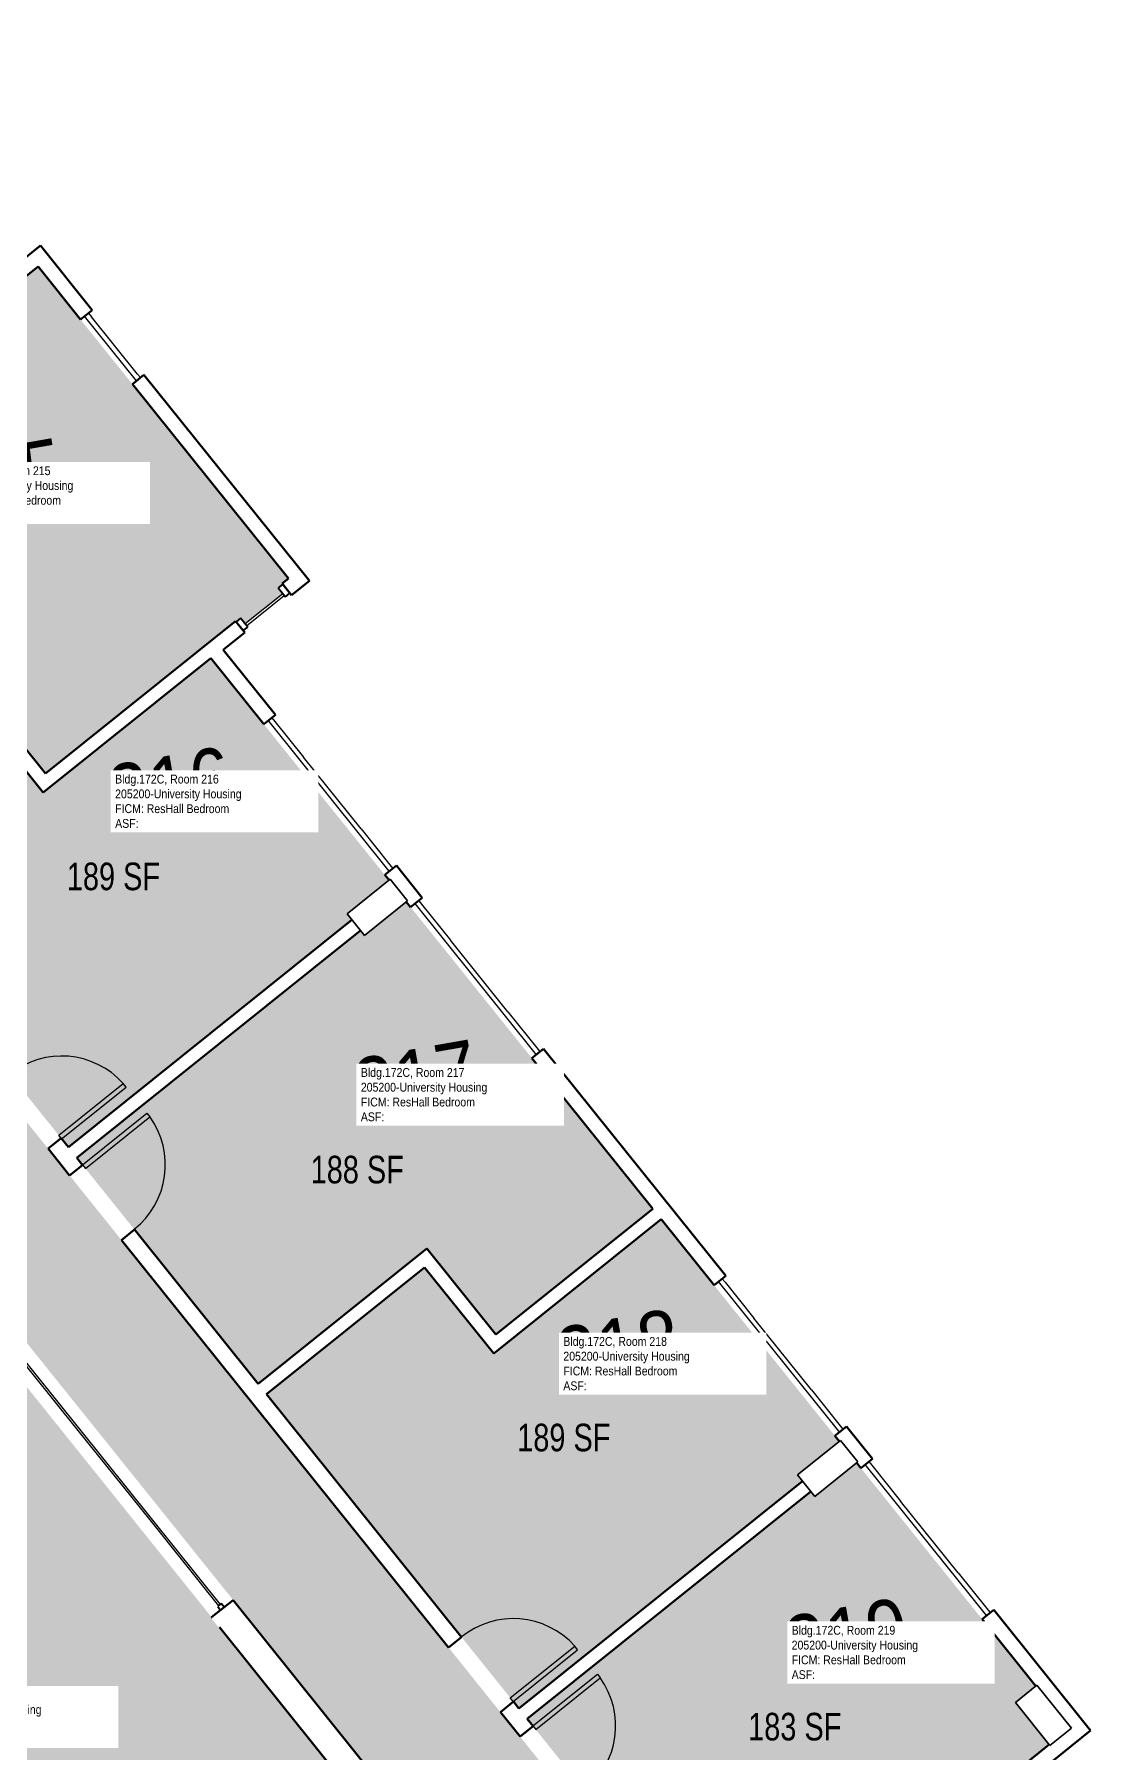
# Model space of a CAD drawing. Header units: inches. Extents: x 69235346 to 69237486, y 27657583 to 27660075.
# Drawn here: x 69237027 to 69237486, y 27658132 to 27658879 of the extents above; entities that cross this region are included whole.
import ezdxf
from ezdxf.enums import TextEntityAlignment as Align

# ---------------------------------------------------------------- set-up
doc = ezdxf.new("R2010")
doc.units = ezdxf.units.IN
doc.header["$LTSCALE"] = 100
doc.header["$MEASUREMENT"] = 0
for name, color, linetype in [('A-COLS', 5, 'CONTINUOUS'), ('A-DOOR', 2, 'CONTINUOUS'), ('A-GLAZ', 1, 'CONTINUOUS'), ('A-IDEN-RNUM', 7, 'CONTINUOUS'), ('A-IDEN-SNUM', 4, 'CONTINUOUS'), ('A-IDEN-VNUM', 4, 'CONTINUOUS'), ('A-WALL', 5, 'CONTINUOUS'), ('AREA-TEXT', 3, 'CONTINUOUS'), ('Rooms-Category-Color', 7, 'CONTINUOUS'), ('Rooms-College-Color', 7, 'CONTINUOUS'), ('Rooms-Department-Color', 7, 'CONTINUOUS'), ('Rooms-Division-Color', 7, 'CONTINUOUS'), ('Rooms-Information', 7, 'CONTINUOUS')]:
    doc.layers.add(name, color=color, linetype=linetype)
doc.styles.add('CP_AREA', font='arial.ttf', dxfattribs={"height": 15})
doc.styles.add('CP_ROOMSNUMBER', font='arial.ttf', dxfattribs={"height": 1})
doc.styles.add('CP_ROOMVNUMBER', font='arial.ttf', dxfattribs={"width": 0.85, "height": 0.075})

msp = doc.modelspace()

# ---------------------------------------------------------------- hatches: boundary and pattern name
at = {"layer": 'Rooms-Category-Color', "true_color": 0xadadad}
msp.add_hatch(color=253, dxfattribs=at).paths.add_polyline_path([(69236344.88, 27658639.5), (69236298.05, 27658601.93), (69236301.66, 27658597.42), (69236398.27, 27658477.01), (69236496.21, 27658354.95), (69236578.9, 27658251.89), (69236692.09, 27658110.82), (69236885.11, 27657870.25), (69236885.77, 27657869.42), (69236887.81, 27657866.89), (69236926.07, 27657819.2), (69236926.07, 27657819.2), (69236932.3, 27657811.44), (69236949.74, 27657789.7), (69236950.25, 27657790.11), (69236996.68, 27657827.36), (69236861.69, 27657995.6), (69236742.83, 27658143.72), (69236742.73, 27658143.64), (69236735.22, 27658153), (69236740, 27658156.84), (69236982.58, 27658351.47), (69236987.36, 27658355.31), (69236994.87, 27658345.95), (69236994.77, 27658345.87), (69237111.5, 27658200.39), (69237113.46, 27658197.95), (69237113.46, 27658197.95), (69237115.27, 27658195.69), (69237248.61, 27658029.51), (69237295.51, 27658067.13), (69237273.27, 27658094.85), (69237273.27, 27658094.86), (69237233.89, 27658143.95), (69237120.53, 27658285.22), (69237038, 27658388.07), (69236924.65, 27658529.35), (69236841.73, 27658632.69), (69236743.79, 27658754.76), (69236644, 27658879.12), (69236613.79, 27658854.88), (69236597.35, 27658841.69), (69236603.65, 27658833.84), (69236640.52, 27658787.88), (69236640.56, 27658787.83), (69236642.19, 27658785.77), (69236666.65, 27658755.27), (69236668.29, 27658753.22), (69236668.33, 27658753.17), (69236741.66, 27658661.79), (69236743.34, 27658659.69), (69236743.31, 27658659.67), (69236870.55, 27658500.99), (69236870.55, 27658500.99), (69236889.63, 27658477.2), (69236884.96, 27658473.45), (69236888.89, 27658468.56), (69236921.71, 27658427.65), (69236925.64, 27658422.75), (69236930.29, 27658426.48), (69236949.81, 27658402.13), (69236893.27, 27658356.77), (69236891.23, 27658355.13), (69236756.55, 27658247.07), (69236753.96, 27658244.99), (69236697.66, 27658199.82), (69236680.2, 27658221.58), (69236677.54, 27658224.97), (69236674.24, 27658229.09), (69236637.84, 27658274.45), (69236618.09, 27658299.07), (69236618.05, 27658299.04), (69236490.15, 27658458.45), (69236489.4, 27658459.39), (69236351.36, 27658631.42)])
at = {"layer": 'Rooms-Category-Color', "true_color": 0x728ef3}
for points in [[(69237100.01, 27658612.27), (69237102.59, 27658614.34), (69237116.44, 27658625.45), (69237118.7, 27658622.62), (69237135.08, 27658635.76), (69237132.82, 27658638.59), (69237137.5, 27658642.35), (69237028.6, 27658778.06), (69236991.65, 27658748.41), (69236993.37, 27658746.27), (69236974.65, 27658731.25), (69236972.54, 27658733.88), (69236849.22, 27658634.94), (69236928.47, 27658536.17), (69237001.77, 27658594.99), (69237031.81, 27658557.55)], [(69237103.73, 27658607.73), (69237030.9, 27658549.29), (69237000.86, 27658586.73), (69236932.15, 27658531.59), (69237041.82, 27658394.9), (69237165.14, 27658493.85), (69237163.02, 27658496.48), (69237181.26, 27658511.11)], [(69237227.69, 27658313.42), (69237295.94, 27658368.18), (69237188.77, 27658501.75), (69237170.53, 27658487.12), (69237168.81, 27658489.26), (69237045.5, 27658390.32), (69237124.35, 27658292.04), (69237197.65, 27658350.86)], [(69237299.61, 27658363.59), (69237226.78, 27658305.16), (69237196.74, 27658342.6), (69237128.03, 27658287.46), (69237237.7, 27658150.77), (69237361.02, 27658249.71), (69237358.9, 27658252.35), (69237377.14, 27658266.98)], [(69236985.41, 27658338.36), (69236752.19, 27658151.23), (69236828.85, 27658055.69), (69236965.38, 27657885.54), (69237198.6, 27658072.66), (69237103.97, 27658189.99), (69237104.27, 27658190.23)], [(69237366.41, 27658242.99), (69237364.69, 27658245.13), (69237241.38, 27658146.19), (69237278.93, 27658099.39), (69237283.7, 27658103.22), (69237307.5, 27658073.55), (69237307.5, 27658073.55), (69237325.78, 27658050.77), (69237329.67, 27658053.89), (69237344.38, 27658035.56), (69237468.39, 27658135.06), (69237453.69, 27658153.39), (69237462.56, 27658160.51), (69237384.65, 27658257.62)]]:
    msp.add_hatch(color=171, dxfattribs=at).paths.add_polyline_path(points)
at = {"layer": 'Rooms-College-Color', "true_color": 0xadadad}
for points in [[(69236344.88, 27658639.5), (69236298.05, 27658601.93), (69236301.66, 27658597.42), (69236398.27, 27658477.01), (69236496.21, 27658354.95), (69236578.9, 27658251.89), (69236692.09, 27658110.82), (69236885.11, 27657870.25), (69236885.77, 27657869.42), (69236887.81, 27657866.89), (69236926.07, 27657819.2), (69236926.07, 27657819.2), (69236932.3, 27657811.44), (69236949.74, 27657789.7), (69236950.25, 27657790.11), (69236996.68, 27657827.36), (69236861.69, 27657995.6), (69236742.83, 27658143.72), (69236742.73, 27658143.64), (69236735.22, 27658153), (69236740, 27658156.84), (69236982.58, 27658351.47), (69236987.36, 27658355.31), (69236994.87, 27658345.95), (69236994.77, 27658345.87), (69237111.5, 27658200.39), (69237113.46, 27658197.95), (69237113.46, 27658197.95), (69237115.27, 27658195.69), (69237248.61, 27658029.51), (69237295.51, 27658067.13), (69237273.27, 27658094.85), (69237273.27, 27658094.86), (69237233.89, 27658143.95), (69237120.53, 27658285.22), (69237038, 27658388.07), (69236924.65, 27658529.35), (69236841.73, 27658632.69), (69236743.79, 27658754.76), (69236644, 27658879.12), (69236613.79, 27658854.88), (69236597.35, 27658841.69), (69236603.65, 27658833.84), (69236640.52, 27658787.88), (69236640.56, 27658787.83), (69236642.19, 27658785.77), (69236666.65, 27658755.27), (69236668.29, 27658753.22), (69236668.33, 27658753.17), (69236741.66, 27658661.79), (69236743.34, 27658659.69), (69236743.31, 27658659.67), (69236870.55, 27658500.99), (69236870.55, 27658500.99), (69236889.63, 27658477.2), (69236884.96, 27658473.45), (69236888.89, 27658468.56), (69236921.71, 27658427.65), (69236925.64, 27658422.75), (69236930.29, 27658426.48), (69236949.81, 27658402.13), (69236893.27, 27658356.77), (69236891.23, 27658355.13), (69236756.55, 27658247.07), (69236753.96, 27658244.99), (69236697.66, 27658199.82), (69236680.2, 27658221.58), (69236677.54, 27658224.97), (69236674.24, 27658229.09), (69236637.84, 27658274.45), (69236618.09, 27658299.07), (69236618.05, 27658299.04), (69236490.15, 27658458.45), (69236489.4, 27658459.39), (69236351.36, 27658631.42)], [(69237100.01, 27658612.27), (69237102.59, 27658614.34), (69237116.44, 27658625.45), (69237118.7, 27658622.62), (69237135.08, 27658635.76), (69237132.82, 27658638.59), (69237137.5, 27658642.35), (69237028.6, 27658778.06), (69236991.65, 27658748.41), (69236993.37, 27658746.27), (69236974.65, 27658731.25), (69236972.54, 27658733.88), (69236849.22, 27658634.94), (69236928.47, 27658536.17), (69237001.77, 27658594.99), (69237031.81, 27658557.55)], [(69237103.73, 27658607.73), (69237030.9, 27658549.29), (69237000.86, 27658586.73), (69236932.15, 27658531.59), (69237041.82, 27658394.9), (69237165.14, 27658493.85), (69237163.02, 27658496.48), (69237181.26, 27658511.11)], [(69237227.69, 27658313.42), (69237295.94, 27658368.18), (69237188.77, 27658501.75), (69237170.53, 27658487.12), (69237168.81, 27658489.26), (69237045.5, 27658390.32), (69237124.35, 27658292.04), (69237197.65, 27658350.86)], [(69237299.61, 27658363.59), (69237226.78, 27658305.16), (69237196.74, 27658342.6), (69237128.03, 27658287.46), (69237237.7, 27658150.77), (69237361.02, 27658249.71), (69237358.9, 27658252.35), (69237377.14, 27658266.98)], [(69236985.41, 27658338.36), (69236752.19, 27658151.23), (69236828.85, 27658055.69), (69236965.38, 27657885.54), (69237198.6, 27658072.66), (69237103.97, 27658189.99), (69237104.27, 27658190.23)], [(69237366.41, 27658242.99), (69237364.69, 27658245.13), (69237241.38, 27658146.19), (69237278.93, 27658099.39), (69237283.7, 27658103.22), (69237307.5, 27658073.55), (69237307.5, 27658073.55), (69237325.78, 27658050.77), (69237329.67, 27658053.89), (69237344.38, 27658035.56), (69237468.39, 27658135.06), (69237453.69, 27658153.39), (69237462.56, 27658160.51), (69237384.65, 27658257.62)]]:
    msp.add_hatch(color=253, dxfattribs=at).paths.add_polyline_path(points)
at = {"layer": 'Rooms-Department-Color', "true_color": 0xacacac}
msp.add_hatch(color=253, dxfattribs=at).paths.add_polyline_path([(69236344.88, 27658639.5), (69236298.05, 27658601.93), (69236301.66, 27658597.42), (69236398.27, 27658477.01), (69236496.21, 27658354.95), (69236578.9, 27658251.89), (69236692.09, 27658110.82), (69236885.11, 27657870.25), (69236885.77, 27657869.42), (69236887.81, 27657866.89), (69236926.07, 27657819.2), (69236926.07, 27657819.2), (69236932.3, 27657811.44), (69236949.74, 27657789.7), (69236950.25, 27657790.11), (69236996.68, 27657827.36), (69236861.69, 27657995.6), (69236742.83, 27658143.72), (69236742.73, 27658143.64), (69236735.22, 27658153), (69236740, 27658156.84), (69236982.58, 27658351.47), (69236987.36, 27658355.31), (69236994.87, 27658345.95), (69236994.77, 27658345.87), (69237111.5, 27658200.39), (69237113.46, 27658197.95), (69237113.46, 27658197.95), (69237115.27, 27658195.69), (69237248.61, 27658029.51), (69237295.51, 27658067.13), (69237273.27, 27658094.85), (69237273.27, 27658094.86), (69237233.89, 27658143.95), (69237120.53, 27658285.22), (69237038, 27658388.07), (69236924.65, 27658529.35), (69236841.73, 27658632.69), (69236743.79, 27658754.76), (69236644, 27658879.12), (69236613.79, 27658854.88), (69236597.35, 27658841.69), (69236603.65, 27658833.84), (69236640.52, 27658787.88), (69236640.56, 27658787.83), (69236642.19, 27658785.77), (69236666.65, 27658755.27), (69236668.29, 27658753.22), (69236668.33, 27658753.17), (69236741.66, 27658661.79), (69236743.34, 27658659.69), (69236743.31, 27658659.67), (69236870.55, 27658500.99), (69236870.55, 27658500.99), (69236889.63, 27658477.2), (69236884.96, 27658473.45), (69236888.89, 27658468.56), (69236921.71, 27658427.65), (69236925.64, 27658422.75), (69236930.29, 27658426.48), (69236949.81, 27658402.13), (69236893.27, 27658356.77), (69236891.23, 27658355.13), (69236756.55, 27658247.07), (69236753.96, 27658244.99), (69236697.66, 27658199.82), (69236680.2, 27658221.58), (69236677.54, 27658224.97), (69236674.24, 27658229.09), (69236637.84, 27658274.45), (69236618.09, 27658299.07), (69236618.05, 27658299.04), (69236490.15, 27658458.45), (69236489.4, 27658459.39), (69236351.36, 27658631.42)])
at = {"layer": 'Rooms-Department-Color', "true_color": 0x604aed}
for points in [[(69237100.01, 27658612.27), (69237102.59, 27658614.34), (69237116.44, 27658625.45), (69237118.7, 27658622.62), (69237135.08, 27658635.76), (69237132.82, 27658638.59), (69237137.5, 27658642.35), (69237028.6, 27658778.06), (69236991.65, 27658748.41), (69236993.37, 27658746.27), (69236974.65, 27658731.25), (69236972.54, 27658733.88), (69236849.22, 27658634.94), (69236928.47, 27658536.17), (69237001.77, 27658594.99), (69237031.81, 27658557.55)], [(69237103.73, 27658607.73), (69237030.9, 27658549.29), (69237000.86, 27658586.73), (69236932.15, 27658531.59), (69237041.82, 27658394.9), (69237165.14, 27658493.85), (69237163.02, 27658496.48), (69237181.26, 27658511.11)], [(69237227.69, 27658313.42), (69237295.94, 27658368.18), (69237188.77, 27658501.75), (69237170.53, 27658487.12), (69237168.81, 27658489.26), (69237045.5, 27658390.32), (69237124.35, 27658292.04), (69237197.65, 27658350.86)], [(69237299.61, 27658363.59), (69237226.78, 27658305.16), (69237196.74, 27658342.6), (69237128.03, 27658287.46), (69237237.7, 27658150.77), (69237361.02, 27658249.71), (69237358.9, 27658252.35), (69237377.14, 27658266.98)], [(69236985.41, 27658338.36), (69236752.19, 27658151.23), (69236828.85, 27658055.69), (69236965.38, 27657885.54), (69237198.6, 27658072.66), (69237103.97, 27658189.99), (69237104.27, 27658190.23)], [(69237366.41, 27658242.99), (69237364.69, 27658245.13), (69237241.38, 27658146.19), (69237278.93, 27658099.39), (69237283.7, 27658103.22), (69237307.5, 27658073.55), (69237307.5, 27658073.55), (69237325.78, 27658050.77), (69237329.67, 27658053.89), (69237344.38, 27658035.56), (69237468.39, 27658135.06), (69237453.69, 27658153.39), (69237462.56, 27658160.51), (69237384.65, 27658257.62)]]:
    msp.add_hatch(color=173, dxfattribs=at).paths.add_polyline_path(points)
at = {"layer": 'Rooms-Division-Color', "true_color": 0xadadad}
msp.add_hatch(color=253, dxfattribs=at).paths.add_polyline_path([(69236344.88, 27658639.5), (69236298.05, 27658601.93), (69236301.66, 27658597.42), (69236398.27, 27658477.01), (69236496.21, 27658354.95), (69236578.9, 27658251.89), (69236692.09, 27658110.82), (69236885.11, 27657870.25), (69236885.77, 27657869.42), (69236887.81, 27657866.89), (69236926.07, 27657819.2), (69236926.07, 27657819.2), (69236932.3, 27657811.44), (69236949.74, 27657789.7), (69236950.25, 27657790.11), (69236996.68, 27657827.36), (69236861.69, 27657995.6), (69236742.83, 27658143.72), (69236742.73, 27658143.64), (69236735.22, 27658153), (69236740, 27658156.84), (69236982.58, 27658351.47), (69236987.36, 27658355.31), (69236994.87, 27658345.95), (69236994.77, 27658345.87), (69237111.5, 27658200.39), (69237113.46, 27658197.95), (69237113.46, 27658197.95), (69237115.27, 27658195.69), (69237248.61, 27658029.51), (69237295.51, 27658067.13), (69237273.27, 27658094.85), (69237273.27, 27658094.86), (69237233.89, 27658143.95), (69237120.53, 27658285.22), (69237038, 27658388.07), (69236924.65, 27658529.35), (69236841.73, 27658632.69), (69236743.79, 27658754.76), (69236644, 27658879.12), (69236613.79, 27658854.88), (69236597.35, 27658841.69), (69236603.65, 27658833.84), (69236640.52, 27658787.88), (69236640.56, 27658787.83), (69236642.19, 27658785.77), (69236666.65, 27658755.27), (69236668.29, 27658753.22), (69236668.33, 27658753.17), (69236741.66, 27658661.79), (69236743.34, 27658659.69), (69236743.31, 27658659.67), (69236870.55, 27658500.99), (69236870.55, 27658500.99), (69236889.63, 27658477.2), (69236884.96, 27658473.45), (69236888.89, 27658468.56), (69236921.71, 27658427.65), (69236925.64, 27658422.75), (69236930.29, 27658426.48), (69236949.81, 27658402.13), (69236893.27, 27658356.77), (69236891.23, 27658355.13), (69236756.55, 27658247.07), (69236753.96, 27658244.99), (69236697.66, 27658199.82), (69236680.2, 27658221.58), (69236677.54, 27658224.97), (69236674.24, 27658229.09), (69236637.84, 27658274.45), (69236618.09, 27658299.07), (69236618.05, 27658299.04), (69236490.15, 27658458.45), (69236489.4, 27658459.39), (69236351.36, 27658631.42)])
at = {"layer": 'Rooms-Division-Color', "true_color": 0x604aed}
for points in [[(69237100.01, 27658612.27), (69237102.59, 27658614.34), (69237116.44, 27658625.45), (69237118.7, 27658622.62), (69237135.08, 27658635.76), (69237132.82, 27658638.59), (69237137.5, 27658642.35), (69237028.6, 27658778.06), (69236991.65, 27658748.41), (69236993.37, 27658746.27), (69236974.65, 27658731.25), (69236972.54, 27658733.88), (69236849.22, 27658634.94), (69236928.47, 27658536.17), (69237001.77, 27658594.99), (69237031.81, 27658557.55)], [(69237103.73, 27658607.73), (69237030.9, 27658549.29), (69237000.86, 27658586.73), (69236932.15, 27658531.59), (69237041.82, 27658394.9), (69237165.14, 27658493.85), (69237163.02, 27658496.48), (69237181.26, 27658511.11)], [(69237227.69, 27658313.42), (69237295.94, 27658368.18), (69237188.77, 27658501.75), (69237170.53, 27658487.12), (69237168.81, 27658489.26), (69237045.5, 27658390.32), (69237124.35, 27658292.04), (69237197.65, 27658350.86)], [(69237299.61, 27658363.59), (69237226.78, 27658305.16), (69237196.74, 27658342.6), (69237128.03, 27658287.46), (69237237.7, 27658150.77), (69237361.02, 27658249.71), (69237358.9, 27658252.35), (69237377.14, 27658266.98)], [(69236985.41, 27658338.36), (69236752.19, 27658151.23), (69236828.85, 27658055.69), (69236965.38, 27657885.54), (69237198.6, 27658072.66), (69237103.97, 27658189.99), (69237104.27, 27658190.23)], [(69237366.41, 27658242.99), (69237364.69, 27658245.13), (69237241.38, 27658146.19), (69237278.93, 27658099.39), (69237283.7, 27658103.22), (69237307.5, 27658073.55), (69237307.5, 27658073.55), (69237325.78, 27658050.77), (69237329.67, 27658053.89), (69237344.38, 27658035.56), (69237468.39, 27658135.06), (69237453.69, 27658153.39), (69237462.56, 27658160.51), (69237384.65, 27658257.62)]]:
    msp.add_hatch(color=173, dxfattribs=at).paths.add_polyline_path(points)

# ---------------------------------------------------------------- linework, layer by layer
at = {"layer": 'A-COLS', "lineweight": 35}
for p, q in [((69237163.02, 27658496.48), (69237181.74, 27658511.5)), ((69237181.74, 27658511.5), (69237189.25, 27658502.14)), ((69237189.25, 27658502.14), (69237170.53, 27658487.12)), ((69237170.53, 27658487.12), (69237163.02, 27658496.48)), ((69237358.9, 27658252.35), (69237377.62, 27658267.37)), ((69237377.62, 27658267.37), (69237385.13, 27658258.01)), ((69237385.13, 27658258.01), (69237366.41, 27658242.99)), ((69237366.41, 27658242.99), (69237358.9, 27658252.35)), ((69237453.69, 27658153.39), (69237463.05, 27658160.9)), ((69237463.05, 27658160.9), (69237478.07, 27658142.18)), ((69237468.71, 27658134.67), (69237453.69, 27658153.39)), ((69237478.07, 27658142.18), (69237468.71, 27658134.67))]:
    msp.add_line(p, q, dxfattribs=at)
at = {"layer": 'A-DOOR'}
for p, q in [((69237037.61, 27658400.18), (69237065.65, 27658422.67)), ((69237066.9, 27658421.11), (69237065.65, 27658422.67)), ((69237038.87, 27658398.62), (69237066.9, 27658421.11)), ((69237047.94, 27658387.31), (69237075.98, 27658409.8)), ((69237049.19, 27658385.75), (69237077.23, 27658408.24)), ((69237075.98, 27658409.8), (69237077.23, 27658408.24)), ((69237038.87, 27658398.62), (69237037.61, 27658400.18)), ((69237047.94, 27658387.31), (69237049.19, 27658385.75)), ((69237234.01, 27658155.4), (69237262.05, 27658177.9)), ((69237235.27, 27658153.84), (69237263.3, 27658176.34)), ((69237263.3, 27658176.34), (69237262.05, 27658177.9)), ((69237243.82, 27658143.18), (69237271.86, 27658165.68)), ((69237245.07, 27658141.62), (69237273.11, 27658164.12)), ((69237271.86, 27658165.68), (69237273.11, 27658164.12)), ((69237235.27, 27658153.84), (69237234.01, 27658155.4)), ((69237243.82, 27658143.18), (69237245.07, 27658141.62))]:
    msp.add_line(p, q, dxfattribs=at)
at = {"layer": 'A-DOOR', "lineweight": 25}
for centre, start, end in [((69237038.87, 27658398.62), 41.92719, 128.74246), ((69237047.94, 27658387.31), 308.74246, 35.55772), ((69237235.27, 27658153.84), 41.92719, 128.74246), ((69237243.82, 27658143.18), 308.74246, 35.55772)]:
    msp.add_arc(centre, 36, start, end, dxfattribs=at)
at = {"layer": 'A-GLAZ'}
for p, q in [((69237071.44, 27658728.42), (69237048.82, 27658756.46)), ((69237050.58, 27658757.86), (69237051.83, 27658756.3)), ((69237071.86, 27658731.34), (69237051.83, 27658756.3)), ((69237071.86, 27658731.34), (69237073.12, 27658729.78)), ((69237135.08, 27658635.76), (69237118.7, 27658622.62)), ((69237119.33, 27658621.84), (69237135.71, 27658634.98)), ((69237135.71, 27658634.98), (69237135.08, 27658635.76)), ((69237118.7, 27658622.62), (69237119.33, 27658621.84)), ((69237129.1, 27658580.11), (69237128.77, 27658580.51)), ((69237181.34, 27658514.99), (69237129.1, 27658580.11)), ((69237130.33, 27658581.76), (69237131.59, 27658580.2)), ((69237131.59, 27658580.2), (69237144.1, 27658564.6)), ((69237169.13, 27658533.41), (69237144.1, 27658564.6)), ((69237169.13, 27658533.41), (69237181.65, 27658517.81)), ((69237181.65, 27658517.81), (69237182.9, 27658516.25)), ((69237244.85, 27658435.84), (69237192.61, 27658500.96)), ((69237194.17, 27658502.21), (69237195.42, 27658500.65)), ((69237195.42, 27658500.65), (69237207.93, 27658485.05)), ((69237232.97, 27658453.85), (69237207.93, 27658485.05)), ((69237232.97, 27658453.85), (69237245.48, 27658438.25)), ((69237245.48, 27658438.25), (69237246.73, 27658436.69)), ((69237245.17, 27658435.44), (69237244.85, 27658435.84)), ((69237376.82, 27658271.36), (69237324.57, 27658336.48)), ((69237326.13, 27658337.73), (69237327.39, 27658336.17)), ((69237327.39, 27658336.17), (69237339.9, 27658320.57)), ((69237364.94, 27658289.37), (69237339.9, 27658320.57)), ((69237015.97, 27658309.06), (69237045.94, 27658271.71)), ((69237046.72, 27658272.34), (69237016.75, 27658309.69)), ((69237364.94, 27658289.37), (69237377.45, 27658273.77)), ((69237377.45, 27658273.77), (69237378.7, 27658272.21)), ((69237045.94, 27658271.71), (69237077.16, 27658232.8)), ((69237077.94, 27658233.42), (69237046.72, 27658272.34)), ((69237377.14, 27658270.96), (69237376.82, 27658271.36)), ((69237389.97, 27658258.17), (69237391.22, 27658256.61)), ((69237440.65, 27658191.81), (69237388.41, 27658256.92)), ((69237391.22, 27658256.61), (69237403.74, 27658241.01)), ((69237428.77, 27658209.81), (69237403.74, 27658241.01)), ((69237077.16, 27658232.8), (69237107.14, 27658195.44)), ((69237107.92, 27658196.07), (69237077.94, 27658233.42)), ((69237428.77, 27658209.81), (69237441.28, 27658194.21)), ((69237107.14, 27658195.44), (69237107.92, 27658196.07)), ((69237440.98, 27658191.4), (69237440.65, 27658191.81)), ((69237441.28, 27658194.21), (69237442.54, 27658192.66))]:
    msp.add_line(p, q, dxfattribs=at)
at = {"layer": 'A-GLAZ', "lineweight": 40, "extrusion": (0, 0, -1)}
for p, q in [((69237135, 27658639.86), (69237133.05, 27658638.3)), ((69237138.13, 27658635.96), (69237135, 27658639.86)), ((69237133.05, 27658638.3), (69237136.18, 27658634.4)), ((69237136.18, 27658634.4), (69237138.13, 27658635.96)), ((69237108.31, 27658196.38), (69237106.75, 27658195.13)), ((69237106.75, 27658195.13), (69237108, 27658193.57)), ((69237108, 27658193.57), (69237109.56, 27658194.82)), ((69237109.56, 27658194.82), (69237108.31, 27658196.38))]:
    msp.add_line(p, q, dxfattribs=at)
at = {"layer": 'A-GLAZ', "lineweight": 40}
for p, q in [((69237116.67, 27658625.16), (69237114.72, 27658623.59)), ((69237119.8, 27658621.26), (69237116.67, 27658625.16)), ((69237114.72, 27658623.59), (69237117.85, 27658619.69)), ((69237117.85, 27658619.69), (69237119.8, 27658621.26))]:
    msp.add_line(p, q, dxfattribs=at)
at = {"layer": 'A-WALL', "lineweight": 50}
for p, q in [((69237029.61, 27658787.2), (69236992.17, 27658757.16)), ((69237052.14, 27658759.12), (69237029.61, 27658787.2)), ((69236991.65, 27658748.41), (69237028.6, 27658778.06)), ((69237028.6, 27658778.06), (69237047.07, 27658755.05)), ((69237047.07, 27658755.05), (69237052.14, 27658759.12)), ((69237074.68, 27658731.03), (69237069.62, 27658726.95)), ((69237146.63, 27658641.35), (69237074.68, 27658731.03)), ((69237069.62, 27658726.95), (69237137.5, 27658642.35)), ((69237137.5, 27658642.35), (69237134.77, 27658640.16)), ((69237134.77, 27658640.16), (69237138.83, 27658635.09)), ((69237138.83, 27658635.09), (69237146.63, 27658641.35)), ((69237114.49, 27658623.89), (69237031.81, 27658557.55)), ((69237109.19, 27658611.31), (69237118.55, 27658618.82)), ((69237118.55, 27658618.82), (69237114.49, 27658623.89)), ((69237131.89, 27658583.02), (69237109.19, 27658611.31)), ((69237030.9, 27658549.29), (69237103.73, 27658607.73)), ((69237103.73, 27658607.73), (69237126.82, 27658578.95)), ((69237031.81, 27658557.55), (69237001.77, 27658594.99)), ((69237000.86, 27658586.73), (69237030.9, 27658549.29)), ((69237126.82, 27658578.95), (69237131.89, 27658583.02)), ((69237184.46, 27658517.5), (69237179.39, 27658513.43)), ((69237179.39, 27658513.43), (69237181.26, 27658511.11)), ((69237195.73, 27658503.46), (69237184.46, 27658517.5)), ((69237188.77, 27658501.75), (69237190.66, 27658499.39)), ((69237190.66, 27658499.39), (69237195.73, 27658503.46)), ((69237165.14, 27658493.85), (69237041.82, 27658394.9)), ((69237045.5, 27658390.32), (69237168.81, 27658489.26)), ((69237248.45, 27658437.75), (69237243.38, 27658433.68)), ((69237327.69, 27658338.98), (69237248.45, 27658437.75)), ((69237243.38, 27658433.68), (69237295.94, 27658368.18)), ((69237038.61, 27658398.9), (69237032.96, 27658394.36)), ((69237032.96, 27658394.36), (69237042.35, 27658382.66)), ((69237041.82, 27658394.9), (69237038.61, 27658398.9)), ((69237042.35, 27658382.66), (69237048, 27658387.2)), ((69237048, 27658387.2), (69237045.5, 27658390.32)), ((69237226.78, 27658305.16), (69237299.61, 27658363.59)), ((69237295.94, 27658368.18), (69237227.69, 27658313.42)), ((69237299.61, 27658363.59), (69237322.62, 27658334.91)), ((69237070.53, 27658359.12), (69237064.88, 27658354.58)), ((69237124.35, 27658292.04), (69237070.53, 27658359.12)), ((69237064.88, 27658354.58), (69237207.14, 27658177.28)), ((69237197.65, 27658350.86), (69237124.35, 27658292.04)), ((69237227.69, 27658313.42), (69237197.65, 27658350.86)), ((69237128.03, 27658287.46), (69237196.74, 27658342.6)), ((69237196.74, 27658342.6), (69237226.78, 27658305.16)), ((69237322.62, 27658334.91), (69237327.69, 27658338.98)), ((69237212.8, 27658181.81), (69237128.03, 27658287.46)), ((69237380.26, 27658273.46), (69237375.19, 27658269.4)), ((69237391.53, 27658259.42), (69237380.26, 27658273.46)), ((69237375.19, 27658269.4), (69237377.14, 27658266.98)), ((69237386.46, 27658255.36), (69237391.53, 27658259.42)), ((69237384.65, 27658257.62), (69237386.46, 27658255.36)), ((69237361.02, 27658249.71), (69237237.7, 27658150.77)), ((69237241.38, 27658146.19), (69237364.69, 27658245.13)), ((69237113.46, 27658197.95), (69237104.1, 27658190.44)), ((69237250.18, 27658027.56), (69237113.46, 27658197.95)), ((69237444.25, 27658193.71), (69237439.18, 27658189.64)), ((69237486.4, 27658141.18), (69237444.25, 27658193.71)), ((69237104.1, 27658190.44), (69237104.27, 27658190.23)), ((69237107.55, 27658186.13), (69237240.82, 27658020.05)), ((69237439.18, 27658189.64), (69237462.56, 27658160.51)), ((69237207.14, 27658177.28), (69237212.8, 27658181.81)), ((69237235.33, 27658153.73), (69237229.67, 27658149.2)), ((69237237.7, 27658150.77), (69237235.33, 27658153.73)), ((69237229.67, 27658149.2), (69237238.23, 27658138.53)), ((69237243.88, 27658143.07), (69237241.38, 27658146.19)), ((69237238.23, 27658138.53), (69237243.88, 27658143.07)), ((69237440.14, 27658104.06), (69237486.4, 27658141.18)), ((69237468.39, 27658135.06), (69237344.38, 27658035.56))]:
    msp.add_line(p, q, dxfattribs=at)

# ---------------------------------------------------------------- texts
at = {"layer": 'A-IDEN-RNUM', "style": 'CP_ROOMSNUMBER'}
for s, p in [('0216-00', (69237083.91, 27658549.01)), ('0217-00', (69237190.76, 27658421.37)), ('0218-00', (69237278.84, 27658304.35)), ('0219-00', (69237378.15, 27658178.66))]:
    msp.add_text(s, height=1, dxfattribs=at).set_placement(p)
at = {"layer": 'A-IDEN-SNUM', "style": 'CP_ROOMSNUMBER'}
for s, p in [('172C021600', (69237083.81, 27658548.99)), ('172C021700', (69237190.67, 27658421.35)), ('172C021800', (69237278.75, 27658304.33)), ('172C021900', (69237378.05, 27658178.65))]:
    msp.add_text(s, height=1, dxfattribs=at).set_placement(p)
at = {"layer": 'A-IDEN-VNUM', "style": 'CP_ROOMVNUMBER', "width": 0.85}
for s, p in [('215', (69236988.96, 27658668)), ('216', (69237062.14, 27658533.84)), ('217', (69237169, 27658406.2)), ('218', (69237257.07, 27658289.18)), ('219', (69237356.38, 27658163.5))]:
    msp.add_text(s, height=27, rotation=9.9791, dxfattribs=at).set_placement(p)
at = {"layer": 'AREA-TEXT', "style": 'CP_AREA', "width": 0.75}
for s, p in [('189 SF', (69237061.4, 27658512.78)), ('188 SF', (69237167.44, 27658385.22)), ('189 SF', (69237257.28, 27658268.65)), ('183 SF', (69237357.72, 27658142.86))]:
    msp.add_text(s, height=12, dxfattribs=at).set_placement(p, align=Align.MIDDLE_CENTER)

# ---------------------------------------------------------------- next in the draw order: texts
at = {"layer": 'Rooms-Information', "char_height": 3.8571, "width": 86.4, "attachment_point": 7, "style": 'CP_ROOMVNUMBER', "bg_fill": 3, "box_fill_scale": 1.5, "bg_fill_color": 256, "bg_fill_true_color": 13158600, "bg_fill_transparency": 0}
for s, insert in [('Bldg.172C, Room 215^M^J205200-University Housing^M^JFICM: ResHall Bedroom^M^JASF: ', (69236988.96, 27658668)), ('Bldg.172C, Room 216^M^J205200-University Housing^M^JFICM: ResHall Bedroom^M^JASF: ', (69237062.14, 27658533.84)), ('Bldg.172C, Room 217^M^J205200-University Housing^M^JFICM: ResHall Bedroom^M^JASF: ', (69237169, 27658406.2)), ('Bldg.172C, Room 218^M^J205200-University Housing^M^JFICM: ResHall Bedroom^M^JASF: ', (69237257.07, 27658289.18)), ('Bldg.172C, Room 219^M^J205200-University Housing^M^JFICM: ResHall Bedroom^M^JASF: ', (69237356.38, 27658163.5)), ('Bldg.172C, Room 240^M^J205200-University Housing^M^JFICM: Study Lounge^M^JASF: ', (69236975.14, 27658135.45))]:
    msp.add_mtext(s, dxfattribs=dict(at, insert=insert))

doc.saveas('drawing.dxf')
